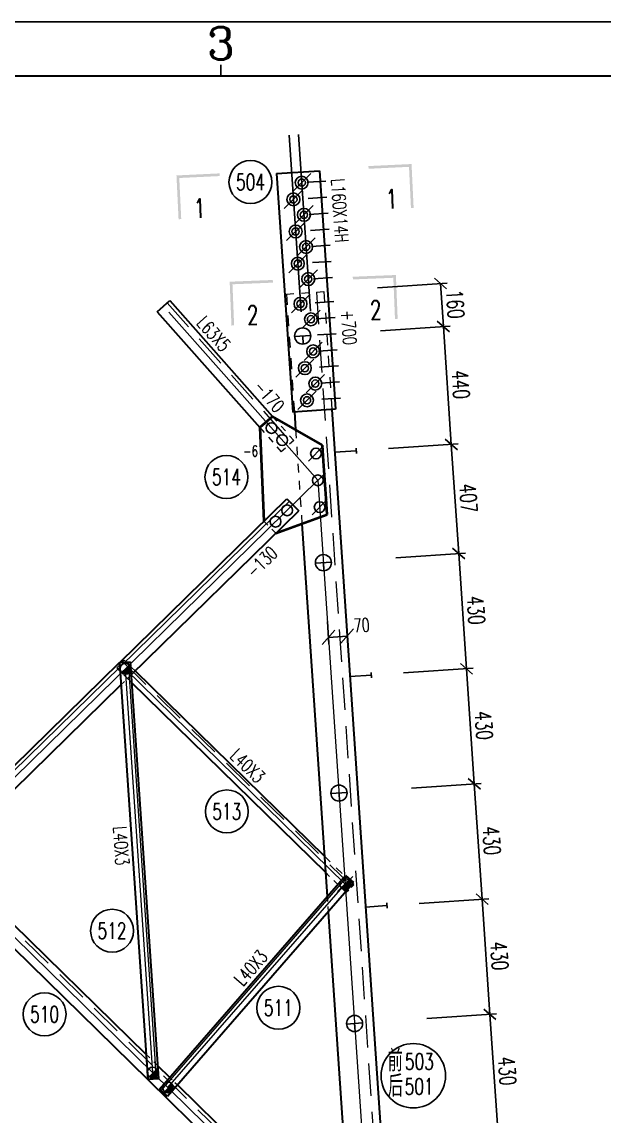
# Model space of a CAD drawing. Header units: millimetres. Extents: x 0 to 11880, y 0 to 8400.
# Drawn here: x 4939 to 7107, y 4325 to 8400 of the extents above; entities that cross this region are included whole.
import ezdxf
from ezdxf.enums import TextEntityAlignment as Align

# ---------------------------------------------------------------- set-up
doc = ezdxf.new("R2010")
doc.units = ezdxf.units.MM
doc.header["$LTSCALE"] = 240
doc.header["$PDMODE"] = 3
for name, pattern in [('ANGLCEN', [2, 1.25, -0.25, 0.25, -0.25]), ('AOUTLINE', [6, 1, 1, 1, 1, 1, 1]), ('BOUTLINE', [6, 1, 1, 1, 1, 1, 1]), ('END1A', [6, 1, 1, 1, 1, 1, 1]), ('END2A', [6, 1, 1, 1, 1, 1, 1]), ('HIDDEN', [0.375, 0.25, -0.125]), ('THICKA', [6, 1, 1, 1, 1, 1, 1]), ('THICKB', [0.75, 0.5, -0.25])]:
    doc.linetypes.add(name, pattern=pattern)
for name, color, linetype in [('AUXI', 7, 'Continuous'), ('BACK', 7, 'Continuous'), ('FOLD', 7, 'Continuous'), ('FRONT', 7, 'Continuous'), ('MAIN', 7, 'Continuous'), ('PLATE', 7, 'Continuous'), ('Rotated', 7, 'Continuous'), ('TOWERNUT', 7, 'Continuous')]:
    doc.layers.add(name, color=color, linetype=linetype)
doc.styles.add('COMPLEX', font='COMPLEX')
doc.styles.add('HZTXT', font='txt', dxfattribs={"width": 0.8, "bigfont": 'hztxt'})
doc.styles.add('SIMPLEX', font='simplex', dxfattribs={"width": 0.7, "bigfont": 'HZTXT'})
doc.dimstyles.new('ISO-25', dxfattribs={"dimtxt": 2.5, "dimasz": 2.5, "dimexe": 1.25, "dimexo": 0.625, "dimtad": 1, "dimtxsty": 'Standard', "dimcen": 2.5, "dimadec": 0, "dimazin": 0, "dimtfac": 1, "dimtmove": 0, "dimatfit": 3, "dimfxl": 0, "dimarcsym": 0})

# ---------------------------------------------------------------- blocks, each defined once
blk = doc.blocks.new('MAINANGLE')
at = {"layer": 'MAIN', "color": 2, "linetype": 'ANGLCEN', "lineweight": 0}
blk.add_line((-0.5, 0), (0.5, 0), dxfattribs=at)
at = {"layer": 'MAIN', "style": 'HZTXT', "width": 0.8, "flags": 1}
for tag, p in [('ATYPE', (-0.12897, 0.18894)), ('Q235345', (-0.12897, 0.13894)), ('ALENGTH', (-0.12897, 0.08894)), ('ABACK1', (-0.12897, 0.03894)), ('ABACK2', (-0.12897, -0.01106)), ('SCROWTYP', (-0.12897, -0.06106)), ('SCROWPS1', (-0.12897, -0.11106)), ('SCROWPS2', (-0.12897, -0.16106)), ('SCROWQT1', (-0.12897, -0.21106)), ('SCROWQT2', (-0.12897, -0.26106)), ('SQUIRE', (-0.12897, -0.31106)), ('MAINOR', (-0.12897, -0.36106)), ('TOWER3D', (-0.12897, -0.41106)), ('REMARK', (-0.12897, -0.46106))]:
    blk.add_attdef(tag, p, '', height=0.05, dxfattribs=at)
blk = doc.blocks.new('AUXIANGLE')
at = {"layer": 'AUXI', "color": 2, "linetype": 'ANGLCEN', "lineweight": 0}
blk.add_line((-0.5, 0), (0.5, 0), dxfattribs=at)
at = {"layer": 'AUXI', "style": 'HZTXT', "width": 0.8, "flags": 1}
for tag, p in [('ATYPE', (-0.129, 0.1889)), ('Q235345', (-0.129, 0.1389)), ('ALENGTH', (-0.129, 0.0889)), ('ABACK1', (-0.129, 0.0389)), ('ABACK2', (-0.129, -0.0111)), ('SCROWTYP', (-0.129, -0.0611)), ('SCROWPS1', (-0.129, -0.1111)), ('SCROWPS2', (-0.129, -0.1611)), ('SCROWQT1', (-0.129, -0.2111)), ('SCROWQT2', (-0.129, -0.2611)), ('SQUIRE', (-0.129, -0.3111)), ('MAINOR', (-0.129, -0.3611)), ('TOWER3D', (-0.129, -0.4111))]:
    blk.add_attdef(tag, p, '', height=0.05, dxfattribs=at)
at = {"layer": 'FRONT', "style": 'HZTXT', "width": 0.8, "flags": 1}
for tag, p in [('REMARK', (-0.1232, -0.4753)), ('REMARK1', (-0.1232, -0.5252)), ('REMARK2', (-0.1232, -0.5789)), ('REMARK3', (-0.1232, -0.6364)), ('REMARK4', (-0.1232, -0.6939)), ('REMARK5', (-0.1232, -0.751)), ('REMARK6', (-0.1232, -0.8155)), ('REMARK7', (-0.1232, -0.8775)), ('REMARK8', (-0.1232, -0.9445)), ('REMARK9', (-0.1232, -1.0089)), ('REMARK10', (-0.1232, -1.071))]:
    blk.add_attdef(tag, p, '', height=0.05, dxfattribs=at)
blk = doc.blocks.new('ANGLE_TYPE')
at = {"color": 3, "style": 'SIMPLEX', "width": 0.7}
blk.add_attdef('ANGLESIZE', text='', height=50, dxfattribs=at).set_placement((0, 0), align=Align.CENTER)
blk = doc.blocks.new('FRONTANGLE')
at = {"layer": 'FRONT', "color": 2, "linetype": 'ANGLCEN', "lineweight": 0}
blk.add_line((-0.5, 0), (0.5, 0), dxfattribs=at)
at = {"layer": 'FRONT', "style": 'HZTXT', "width": 0.8, "flags": 1}
for tag, p in [('ATYPE', (-0.12897, 0.18894)), ('Q235345', (-0.12897, 0.13894)), ('ALENGTH', (-0.12897, 0.08894)), ('ABACK1', (-0.12897, 0.03894)), ('ABACK2', (-0.12897, -0.01106)), ('SCROWTYP', (-0.12897, -0.06106)), ('SCROWPS1', (-0.12897, -0.11106)), ('SCROWPS2', (-0.12897, -0.16106)), ('SCROWQT1', (-0.12897, -0.21106)), ('SCROWQT2', (-0.12897, -0.26106)), ('SQUIRE', (-0.12897, -0.31106)), ('MAINOR', (-0.12897, -0.36106)), ('TOWER3D', (-0.12897, -0.41106)), ('REMARK', (-0.12897, -0.46106)), ('REMARK1', (-0.12897, -0.51093)), ('REMARK2', (-0.12897, -0.56463)), ('REMARK3', (-0.12897, -0.62216)), ('REMARK4', (-0.12897, -0.6797)), ('REMARK5', (-0.12897, -0.73674)), ('REMARK6', (-0.12897, -0.80123)), ('REMARK7', (-0.12897, -0.86324)), ('REMARK8', (-0.12897, -0.93021)), ('REMARK9', (-0.12897, -0.9947)), ('REMARK10', (-0.12897, -1.0567))]:
    blk.add_attdef(tag, p, '', height=0.05, dxfattribs=at)
blk = doc.blocks.new('BACKANGLE')
at = {"layer": 'BACK', "color": 2, "linetype": 'ANGLCEN', "lineweight": 0}
blk.add_line((-0.5, 0), (0.5, 0), dxfattribs=at)
at = {"layer": 'BACK', "style": 'HZTXT', "width": 0.8, "flags": 1}
for tag, p in [('ATYPE', (-0.12897, 0.18894)), ('Q235345', (-0.12897, 0.13894)), ('ALENGTH', (-0.12897, 0.08894)), ('ABACK1', (-0.12897, 0.03894)), ('ABACK2', (-0.12897, -0.01106)), ('SCROWTYP', (-0.12897, -0.06106)), ('SCROWPS1', (-0.12897, -0.11106)), ('SCROWPS2', (-0.12897, -0.16106)), ('SCROWQT1', (-0.12897, -0.21106)), ('SCROWQT2', (-0.12897, -0.26106)), ('SQUIRE', (-0.12897, -0.31106)), ('MAINOR', (-0.12897, -0.36106)), ('TOWER3D', (-0.12897, -0.41106))]:
    blk.add_attdef(tag, p, '', height=0.05, dxfattribs=at)
at = {"layer": 'FRONT', "style": 'HZTXT', "width": 0.8, "flags": 1}
for tag, p in [('REMARK', (-0.12367, -0.47698)), ('REMARK1', (-0.12367, -0.52685)), ('REMARK2', (-0.12367, -0.58055)), ('REMARK3', (-0.12367, -0.63808)), ('REMARK4', (-0.12367, -0.69562)), ('REMARK5', (-0.12367, -0.75267)), ('REMARK6', (-0.12367, -0.81715)), ('REMARK7', (-0.12367, -0.87916)), ('REMARK8', (-0.12367, -0.94613)), ('REMARK9', (-0.12367, -1.01062)), ('REMARK10', (-0.12367, -1.07263))]:
    blk.add_attdef(tag, p, '', height=0.05, dxfattribs=at)
blk = doc.blocks.new('Angle_BE')
at = {"color": 1, "style": 'SIMPLEX', "width": 0.7}
blk.add_attdef('BACK_ANGLE_END', text='', height=50, dxfattribs=at).set_placement((0, 0), align=Align.CENTER)
blk = doc.blocks.new('SM16X40')
at = {"color": 1}
blk.add_lwpolyline([(7.2, 7.2, 19.5, 19.5, -1.005029), (-7.3, -7.2, 9.76, 9.76, 1.005029)], format="xyseb", dxfattribs=at)
blk.add_circle((0, 0), 20, dxfattribs=at)
at = {"color": 5, "style": 'HZTXT', "width": 0.8}
for tag, p, flags in [('SCROWTYPE', (-15, 36.6), 3), ('REMARK1', (-15, 27.4), 1), ('REMARK2', (-15, 18.2), 1)]:
    blk.add_attdef(tag, p, '', height=8, dxfattribs=dict(at, flags=flags))
blk = doc.blocks.new('SM20X45')
at = {"color": 1}
blk.add_circle((0, 0), 20, dxfattribs=at)
at = {"color": 5, "style": 'HZTXT', "width": 0.8}
for tag, p, flags in [('SCROWTYPE', (-15, 36.6), 3), ('REMARK1', (-15, 27.4), 1), ('REMARK2', (-15, 18.2), 1)]:
    blk.add_attdef(tag, p, '', height=8, dxfattribs=dict(at, flags=flags))
blk = doc.blocks.new('SM20X55')
at = {"color": 1}
blk.add_line((-28.2, -28.4), (28.2, 28.4), dxfattribs=at)
blk.add_circle((0, 0), 20, dxfattribs=at)
at = {"color": 5, "style": 'HZTXT', "width": 0.8}
for tag, p, flags in [('SCROWTYPE', (-15, 36.6), 3), ('REMARK1', (-15, 27.4), 1), ('REMARK2', (-15, 18.2), 1)]:
    blk.add_attdef(tag, p, '', height=8, dxfattribs=dict(at, flags=flags))
blk = doc.blocks.new('SM24X65')
at = {"color": 1}
blk.add_line((-33.9, -34), (33.9, 34), dxfattribs=at)
for radius in [24, 13.5]:
    blk.add_circle((0, 0), radius, dxfattribs=at)
at = {"color": 5, "style": 'HZTXT', "width": 0.8}
for tag, p, flags in [('SCROWTYPE', (-15, 36.6), 3), ('REMARK1', (-15, 27.4), 1), ('REMARK2', (-15, 18.2), 1)]:
    blk.add_attdef(tag, p, '', height=8, dxfattribs=dict(at, flags=flags))
blk = doc.blocks.new('D16L180F')
at = {"layer": 'TOWERNUT', "color": 1}
for p, q in [((-30, 0), (30, 0)), ((0, -30), (0, 0))]:
    blk.add_line(p, q, dxfattribs=at)
blk.add_circle((0, 0), 30, dxfattribs=at)
at = {"layer": 'TOWERNUT', "style": 'HZTXT', "width": 0.8}
for tag, p, flags in [('NUTTYPE', (-41.5, 22.3), 3), ('NUTMARK1', (-41.4, 1.7), 1), ('NUTMARK3', (-42, -43.7), 1), ('NUTMARK2', (-41.4, -20), 1)]:
    blk.add_attdef(tag, p, '', height=20, dxfattribs=dict(at, flags=flags))
blk = doc.blocks.new('D16L180S')
at = {"layer": 'TOWERNUT', "color": 1}
for p, q in [((0, 0), (80, 0)), ((80, -10), (80, 10))]:
    blk.add_line(p, q, dxfattribs=at)
at = {"layer": 'TOWERNUT', "style": 'HZTXT', "width": 0.8}
for tag, p, flags in [('NUTTYPE', (58.5, 22.3), 3), ('NUTMARK1', (58.6, 1.7), 1), ('NUTMARK3', (58, -43.7), 1), ('NUTMARK2', (58.6, -20), 1)]:
    blk.add_attdef(tag, p, '', height=20, dxfattribs=dict(at, flags=flags))
blk = doc.blocks.new('D24L240F')
at = {"layer": 'TOWERNUT', "color": 1}
for p, q in [((-30, 0), (30, 0)), ((0, -30), (0, 0))]:
    blk.add_line(p, q, dxfattribs=at)
blk.add_circle((0, 0), 30, dxfattribs=at)
at = {"layer": 'TOWERNUT', "style": 'HZTXT', "width": 0.8}
for tag, p, flags in [('NUTTYPE', (-41.5, 22.3), 3), ('NUTMARK1', (-41.4, 1.7), 1), ('NUTMARK3', (-42, -43.7), 1), ('NUTMARK2', (-41.4, -20), 1)]:
    blk.add_attdef(tag, p, '', height=20, dxfattribs=dict(at, flags=flags))
blk = doc.blocks.new('D20L200S')
at = {"layer": 'TOWERNUT', "color": 1}
for p, q in [((0, 0), (80, 0)), ((80, -10), (80, 10))]:
    blk.add_line(p, q, dxfattribs=at)
at = {"layer": 'TOWERNUT', "style": 'HZTXT', "width": 0.8}
for tag, p, flags in [('NUTTYPE', (58.5, 22.3), 3), ('NUTMARK1', (58.6, 1.7), 1), ('NUTMARK3', (58, -43.7), 1), ('NUTMARK2', (58.6, -20), 1)]:
    blk.add_attdef(tag, p, '', height=20, dxfattribs=dict(at, flags=flags))
blk = doc.blocks.new('_Oblique')
at = {"color": 0, "linetype": 'ByBlock', "lineweight": -2}
blk.add_line((-0.5, -0.5), (0.5, 0.5), dxfattribs=at)
blk = doc.blocks.new('*D51')
at = {"layer": 'Defpoints', "color": 0}
for p in [(6682.2, 4704.1), (6248.1, 4674.7), (6277.2, 4245.7)]:
    blk.add_point(p, dxfattribs=at)
at = {"layer": 'Rotated', "color": 0, "lineweight": -2}
for p, q in [((6447.7, 4688.3), (6707.1, 4705.8)), ((6711.2, 4275.1), (6682.2, 4704.1)), ((6476.7, 4259.2), (6736.1, 4276.8))]:
    blk.add_line(p, q, dxfattribs=at)
at = {"layer": 'Rotated', "color": 0, "lineweight": -2, "xscale": 42.4264, "yscale": 42.4264, "zscale": 42.4264}
for p, rotation in [((6682.2, 4704.1), 93.87178916347217), ((6711.2, 4275.1), 273.8717891634722)]:
    blk.add_blockref('_Oblique', p, dxfattribs=dict(at, rotation=rotation))
at = {"layer": 'Rotated', "color": 0, "insert": (6746.6, 4493), "char_height": 60, "attachment_point": 5, "rotation": 273.8718, "style": 'SIMPLEX'}
blk.add_mtext('430', dxfattribs=at)
blk = doc.blocks.new('*D52')
at = {"layer": 'Defpoints', "color": 0}
for p in [(6219.1, 5103.8), (6653.1, 5133.1), (6248.1, 4674.7)]:
    blk.add_point(p, dxfattribs=at)
at = {"layer": 'Rotated', "color": 0, "lineweight": -2}
for p, q in [((6418.7, 5117.3), (6678.1, 5134.8)), ((6682.2, 4704.1), (6653.1, 5133.1)), ((6447.7, 4688.3), (6707.1, 4705.8))]:
    blk.add_line(p, q, dxfattribs=at)
at = {"layer": 'Rotated', "color": 0, "lineweight": -2, "xscale": 42.4264, "yscale": 42.4264, "zscale": 42.4264}
for p, rotation in [((6653.1, 5133.1), 93.87178916347217), ((6682.2, 4704.1), 273.8717891634722)]:
    blk.add_blockref('_Oblique', p, dxfattribs=dict(at, rotation=rotation))
at = {"layer": 'Rotated', "color": 0, "insert": (6717.5, 4922), "char_height": 60, "attachment_point": 5, "rotation": 273.8718, "style": 'SIMPLEX'}
blk.add_mtext('430', dxfattribs=at)
blk = doc.blocks.new('*D53')
at = {"layer": 'Defpoints', "color": 0}
for p in [(6624.1, 5562.2), (6190.1, 5532.8), (6219.1, 5103.8)]:
    blk.add_point(p, dxfattribs=at)
at = {"layer": 'Rotated', "color": 0, "lineweight": -2}
for p, q in [((6389.6, 5546.3), (6649, 5563.8)), ((6653.1, 5133.1), (6624.1, 5562.2)), ((6418.7, 5117.3), (6678.1, 5134.8))]:
    blk.add_line(p, q, dxfattribs=at)
at = {"layer": 'Rotated', "color": 0, "lineweight": -2, "xscale": 42.4264, "yscale": 42.4264, "zscale": 42.4264}
for p, rotation in [((6624.1, 5562.2), 93.87178916347217), ((6653.1, 5133.1), 273.8717891634722)]:
    blk.add_blockref('_Oblique', p, dxfattribs=dict(at, rotation=rotation))
at = {"layer": 'Rotated', "color": 0, "insert": (6688.5, 5351), "char_height": 60, "attachment_point": 5, "rotation": 273.8718, "style": 'SIMPLEX'}
blk.add_mtext('430', dxfattribs=at)
blk = doc.blocks.new('*D54')
at = {"layer": 'Defpoints', "color": 0}
for p in [(6595, 5991.2), (6161, 5961.8), (6190.1, 5532.8)]:
    blk.add_point(p, dxfattribs=at)
at = {"layer": 'Rotated', "color": 0, "lineweight": -2}
for p, q in [((6360.6, 5975.3), (6620, 5992.9)), ((6624.1, 5562.2), (6595, 5991.2)), ((6389.6, 5546.3), (6649, 5563.8))]:
    blk.add_line(p, q, dxfattribs=at)
at = {"layer": 'Rotated', "color": 0, "lineweight": -2, "xscale": 42.4264, "yscale": 42.4264, "zscale": 42.4264}
for p, rotation in [((6595, 5991.2), 93.87178916347217), ((6624.1, 5562.2), 273.8717891634722)]:
    blk.add_blockref('_Oblique', p, dxfattribs=dict(at, rotation=rotation))
at = {"layer": 'Rotated', "color": 0, "insert": (6659.5, 5780), "char_height": 60, "attachment_point": 5, "rotation": 273.8718, "style": 'SIMPLEX'}
blk.add_mtext('430', dxfattribs=at)
blk = doc.blocks.new('*D55')
at = {"layer": 'Defpoints', "color": 0}
for p in [(6566, 6420.2), (6132, 6390.8), (6161, 5961.8)]:
    blk.add_point(p, dxfattribs=at)
at = {"layer": 'Rotated', "color": 0, "lineweight": -2}
for p, q in [((6331.5, 6404.3), (6591, 6421.9)), ((6595, 5991.2), (6566, 6420.2)), ((6360.6, 5975.3), (6620, 5992.9))]:
    blk.add_line(p, q, dxfattribs=at)
at = {"layer": 'Rotated', "color": 0, "lineweight": -2, "xscale": 42.4264, "yscale": 42.4264, "zscale": 42.4264}
for p, rotation in [((6566, 6420.2), 93.87178916347217), ((6595, 5991.2), 273.8717891634722)]:
    blk.add_blockref('_Oblique', p, dxfattribs=dict(at, rotation=rotation))
at = {"layer": 'Rotated', "color": 0, "insert": (6630.4, 6209.1), "char_height": 60, "attachment_point": 5, "rotation": 273.8718, "style": 'SIMPLEX'}
blk.add_mtext('430', dxfattribs=at)
blk = doc.blocks.new('*D56')
at = {"layer": 'Defpoints', "color": 0}
for p in [(6538.5, 6826.7), (6104.5, 6797.4), (6132, 6390.8)]:
    blk.add_point(p, dxfattribs=at)
at = {"layer": 'Rotated', "color": 0, "lineweight": -2}
for p, q in [((6304, 6810.9), (6563.4, 6828.4)), ((6566, 6420.2), (6538.5, 6826.7)), ((6331.5, 6404.3), (6591, 6421.9))]:
    blk.add_line(p, q, dxfattribs=at)
at = {"layer": 'Rotated', "color": 0, "lineweight": -2, "xscale": 42.4264, "yscale": 42.4264, "zscale": 42.4264}
for p, rotation in [((6538.5, 6826.7), 93.87178916347217), ((6566, 6420.2), 273.8717891634722)]:
    blk.add_blockref('_Oblique', p, dxfattribs=dict(at, rotation=rotation))
at = {"layer": 'Rotated', "color": 0, "insert": (6602.1, 6626.8), "char_height": 60, "attachment_point": 5, "rotation": 273.8718, "style": 'SIMPLEX'}
blk.add_mtext('407', dxfattribs=at)
blk = doc.blocks.new('*D57')
at = {"layer": 'Defpoints', "color": 0}
for p in [(6508.8, 7265.7), (6074.8, 7236.4), (6104.5, 6797.4)]:
    blk.add_point(p, dxfattribs=at)
at = {"layer": 'Rotated', "color": 0, "lineweight": -2}
for p, q in [((6274.3, 7249.9), (6533.7, 7267.4)), ((6538.5, 6826.7), (6508.8, 7265.7)), ((6304, 6810.9), (6563.4, 6828.4))]:
    blk.add_line(p, q, dxfattribs=at)
at = {"layer": 'Rotated', "color": 0, "lineweight": -2, "xscale": 42.4264, "yscale": 42.4264, "zscale": 42.4264}
for p, rotation in [((6508.8, 7265.7), 93.87178916347217), ((6538.5, 6826.7), 273.8717891634722)]:
    blk.add_blockref('_Oblique', p, dxfattribs=dict(at, rotation=rotation))
at = {"layer": 'Rotated', "color": 0, "insert": (6573.5, 7049.6), "char_height": 60, "attachment_point": 5, "rotation": 273.8718, "style": 'SIMPLEX'}
blk.add_mtext('440', dxfattribs=at)
blk = doc.blocks.new('*D58')
at = {"layer": 'Defpoints', "color": 0}
for p in [(6498, 7425.4), (6064, 7396), (6074.8, 7236.4)]:
    blk.add_point(p, dxfattribs=at)
at = {"layer": 'Rotated', "color": 0, "lineweight": -2}
for p, q in [((6263.5, 7409.5), (6522.9, 7427.1)), ((6508.8, 7265.7), (6498, 7425.4)), ((6274.3, 7249.9), (6533.7, 7267.4))]:
    blk.add_line(p, q, dxfattribs=at)
at = {"layer": 'Rotated', "color": 0, "lineweight": -2, "xscale": 42.4264, "yscale": 42.4264, "zscale": 42.4264}
for p, rotation in [((6498, 7425.4), 93.87178916347217), ((6508.8, 7265.7), 273.8717891634722)]:
    blk.add_blockref('_Oblique', p, dxfattribs=dict(at, rotation=rotation))
at = {"layer": 'Rotated', "color": 0, "insert": (6553.3, 7348.9), "char_height": 60, "attachment_point": 5, "rotation": 273.8718, "style": 'SIMPLEX'}
blk.add_mtext('160', dxfattribs=at)
blk = doc.blocks.new('SM16X50')
at = {"color": 1}
blk.add_line((-28.2, -28.3), (28.2, 28.4), dxfattribs=at)
blk.add_lwpolyline([(7.2, 7.3, 19.5, 19.5, -1.005029), (-7.3, -7.2, 9.76, 9.76, 1.005029)], format="xyseb", dxfattribs=at)
blk.add_circle((0, 0), 20, dxfattribs=at)
at = {"color": 5, "style": 'HZTXT', "width": 0.8}
for tag, p, flags in [('SCROWTYPE', (-15.1, 36.6), 3), ('REMARK1', (-15.1, 27.5), 1), ('REMARK2', (-15.1, 18.3), 1)]:
    blk.add_attdef(tag, p, '', height=8, dxfattribs=dict(at, flags=flags))
blk = doc.blocks.new('BomFrontRear12')
at = {"color": 7, "linetype": 'Continuous', "lineweight": -3}
blk.add_circle((0, 0), 120, dxfattribs=at)
at = {"color": 1, "style": 'HZTXT', "width": 0.7}
for s, p in [('前', (-95.2, 16)), ('后', (-94.2, -77.9))]:
    blk.add_text(s, height=80, dxfattribs=at).set_placement(p)
at = {"color": 1, "style": 'SIMPLEX', "width": 0.7}
for tag, p in [('ITEMNUMBER1', (22.7, 22.7)), ('ITEMNUMBER2', (21.8, -69.9))]:
    blk.add_attdef(tag, text='', height=60, dxfattribs=at).set_placement(p, align=Align.CENTER)
at = {"color": 1, "style": 'HZTXT', "width": 0.8, "flags": 1}
for tag, p in [('ITEMTYPE', (2.7, -49.5)), ('ITEMLENGTH', (4.9, -88.4)), ('ITEMQTY', (4.9, -127.2)), ('ITEMWEIGHT', (7, -168.2)), ('ITEMREMARK', (4.9, -209.2)), ('ITEMREM1', (7, -252.4)), ('ITEMREM2', (11.4, -299.8))]:
    blk.add_attdef(tag, text='', height=30, dxfattribs=at).set_placement(p, align=Align.CENTER)
blk = doc.blocks.new('BomShow8')
at = {"color": 4, "linetype": 'Continuous', "lineweight": -3}
blk.add_circle((0, 0), 80, dxfattribs=at)
at = {"color": 6, "style": 'SIMPLEX', "width": 0.7}
blk.add_attdef('ITEMNUMBER0', text='', height=60, dxfattribs=at).set_placement((0, 0), align=Align.MIDDLE)
at = {"color": 1, "style": 'HZTXT', "width": 0.8, "flags": 1}
for tag, p in [('ITEMREMARK', (7, -66.8)), ('ITEMREM1', (9.2, -110)), ('ITEMREM2', (13.5, -157.4))]:
    blk.add_attdef(tag, text='', height=30, dxfattribs=at).set_placement(p, align=Align.CENTER)
blk = doc.blocks.new('BomShow8_')
at = {"color": 4, "linetype": 'Continuous', "lineweight": -3}
blk.add_circle((0, 0), 80, dxfattribs=at)
at = {"color": 1, "style": 'SIMPLEX', "width": 0.7}
blk.add_attdef('ITEMLENGTH', (62.3, 76.4), '', height=40, dxfattribs=at)
at = {"color": 6, "style": 'SIMPLEX', "width": 0.7}
blk.add_attdef('ITEMNUMBER0', text='', height=60, dxfattribs=at).set_placement((0, 0), align=Align.MIDDLE)
at = {"color": 1, "style": 'HZTXT', "width": 0.8, "flags": 1}
for tag, p in [('ITEMREMARK', (7, -66.8)), ('ITEMREM1', (9.2, -110)), ('ITEMREM2', (13.5, -157.4))]:
    blk.add_attdef(tag, text='', height=30, dxfattribs=at).set_placement(p, align=Align.CENTER)
blk = doc.blocks.new('Sect02')
for points in [[(10, -10), (0, 0), (10, -163.3), (0, -163.3)], [(160.7, -10), (160.7, 0), (10, -10), (0, 0)]]:
    blk.add_trace(points)
at = {"style": 'SIMPLEX', "width": 0.7}
blk.add_attdef('VALUE', text='', height=70, dxfattribs=at).set_placement((80.4, -126.7), align=Align.MIDDLE)
blk = doc.blocks.new('Sect01')
for points in [[(-160.7, -10), (-160.7, 0), (-10, -10), (0, 0)], [(-10, -10), (0, 0), (-10, -163.3), (0, -163.3)]]:
    blk.add_trace(points)
at = {"style": 'SIMPLEX', "width": 0.7}
blk.add_attdef('VALUE', text='', height=70, dxfattribs=at).set_placement((-80.4, -126.7), align=Align.MIDDLE)
blk = doc.blocks.new('*D98')
at = {"color": 0, "lineweight": -2}
for p, q in [((6077, 6167.4), (6082.7, 6083)), ((6146.8, 6172.2), (6152.5, 6087.7)), ((6081, 6107.9), (6150.8, 6112.7))]:
    blk.add_line(p, q, dxfattribs=at)
at = {"layer": 'Defpoints', "color": 0}
for p in [(6076.1, 6179.9), (6146, 6184.6), (6150.8, 6112.7)]:
    blk.add_point(p, dxfattribs=at)
at = {"color": 0, "lineweight": -2, "xscale": 50, "yscale": 50, "zscale": 50}
for p, rotation in [((6081, 6107.9), 183.8717891634726), ((6150.8, 6112.7), 3.871789163472561)]:
    blk.add_blockref('_Oblique', p, dxfattribs=dict(at, rotation=rotation))
at = {"color": 0, "insert": (6204.5, 6153.5), "char_height": 50, "attachment_point": 5, "rotation": 3.8718, "style": 'SIMPLEX'}
blk.add_mtext('70', dxfattribs=at)

msp = doc.modelspace()

# ---------------------------------------------------------------- linework, layer by layer
at = {"color": 7}
for p, q in [((11880, 8400), (0, 8400)), ((5680, 8200), (5680, 8240)), ((5978.91, 7320.09), (5934.34, 7978.58)), ((6013.83, 7322.45), (5969.26, 7980.94)), ((6001.37, 7802.71), (6071.21, 7807.43)), ((6005.42, 7742.84), (6075.26, 7747.57)), ((6009.47, 7682.98), (6079.31, 7687.71)), ((6013.53, 7623.12), (6083.37, 7627.84)), ((6017.58, 7563.25), (6087.42, 7567.98)), ((6021.63, 7503.39), (6091.47, 7508.12)), ((6025.68, 7443.53), (6095.52, 7448.25)), ((6031.76, 7353.73), (6101.6, 7358.46)), ((6035.81, 7293.87), (6105.65, 7298.6)), ((6039.86, 7234.01), (6109.7, 7238.73)), ((6043.91, 7174.14), (6113.75, 7178.87)), ((6047.96, 7114.28), (6117.8, 7119.01)), ((6052.01, 7054.42), (6121.85, 7059.14)), ((6056.07, 6994.55), (6125.91, 6999.28))]:
    msp.add_line(p, q, dxfattribs=at)
at = {"color": 7, "linetype": 'Continuous', "const_width": 7.2}
msp.add_lwpolyline([(11675.68, 8198.31), (502.08, 8198.31)], dxfattribs=at)
at = {"layer": 'BACK', "color": 7, "linetype": 'END1A', "lineweight": 30}
msp.add_line((5442.95, 7320.73), (5490.1, 7362.51), dxfattribs=at)
at = {"layer": 'BACK', "color": 7, "linetype": 'THICKB', "lineweight": 0}
for p, q in [((5480.67, 7354.15), (5942.8, 6832.64)), ((3279.57, 6615.4), (6147.41, 3807.9)), ((5314.94, 6017.02), (6169.42, 5180.52))]:
    msp.add_line(p, q, dxfattribs=at)
at = {"layer": 'BACK', "color": 7, "linetype": 'AOUTLINE', "lineweight": 30}
for p, q in [((5490.1, 7362.51), (5872.65, 6930.81)), ((5361.21, 5982.92), (6065.99, 5292.98)), ((4652.43, 5289.05), (5401.49, 4555.76)), ((5444.43, 4513.73), (5489.78, 4469.32)), ((5518.42, 4441.29), (6070.47, 3900.85))]:
    msp.add_line(p, q, dxfattribs=at)
at = {"layer": 'BACK', "color": 7, "linetype": 'BOUTLINE', "lineweight": 30}
for p, q in [((5442.95, 7320.73), (5825.49, 6889.03)), ((5347.9, 5939.97), (6070.04, 5233.03)), ((4607.4, 5244.97), (5407.88, 4461.34)), ((5407.98, 4461.25), (6026.4, 3855.83))]:
    msp.add_line(p, q, dxfattribs=at)
at = {"layer": 'BACK', "color": 7, "linetype": 'HIDDEN', "lineweight": 5}
for p, q in [((5872.65, 6930.81), (5888.56, 6912.85)), ((5825.49, 6889.03), (5841.41, 6871.07)), ((5904.48, 6894.89), (5920.4, 6876.92)), ((5857.33, 6853.1), (5873.25, 6835.14)), ((5936.31, 6858.96), (5952.23, 6841)), ((5889.16, 6817.18), (5905.08, 6799.22)), ((5920.8, 6813.14), (5905.08, 6799.22)), ((5952.23, 6841), (5936.51, 6827.07)), ((5292.56, 5994.15), (5301.89, 6003.68)), ((5292.56, 5994.15), (5305.91, 5981.08)), ((5311.21, 6013.2), (5320.54, 6022.73)), ((5320.54, 6022.73), (5334.1, 6009.46)), ((5347.65, 5996.19), (5361.21, 5982.92)), ((5319.27, 5968), (5332.62, 5954.93)), ((5332.62, 5954.93), (5337.71, 5949.94)), ((5342.81, 5944.96), (5347.9, 5939.97)), ((6065.99, 5292.98), (6087.79, 5271.63)), ((6070.04, 5233.03), (6085.44, 5217.95)), ((6109.6, 5250.28), (6131.41, 5228.93)), ((6100.84, 5202.88), (6116.24, 5187.8)), ((6153.21, 5207.58), (6175.02, 5186.23)), ((6175.02, 5186.23), (6165.69, 5176.71)), ((6131.64, 5172.73), (6147.04, 5157.65)), ((6156.37, 5167.18), (6147.04, 5157.65)), ((5401.49, 4555.76), (5415.8, 4541.75)), ((5430.11, 4527.74), (5444.43, 4513.73)), ((5489.78, 4469.32), (5499.33, 4459.98)), ((5508.87, 4450.63), (5518.42, 4441.29))]:
    msp.add_line(p, q, dxfattribs=at)
at = {"layer": 'FOLD', "color": 7, "linetype": 'END1A', "lineweight": 30}
msp.add_line((5887.92, 7835.12), (6047.56, 7845.92), dxfattribs=at)
at = {"layer": 'FOLD', "color": 7, "linetype": 'BOUTLINE', "lineweight": 30}
msp.add_line((5887.92, 7835.12), (5948.02, 6947.15), dxfattribs=at)
at = {"layer": 'FOLD', "color": 7, "linetype": 'AOUTLINE', "lineweight": 30}
msp.add_line((6047.56, 7845.92), (6107.65, 6957.95), dxfattribs=at)
at = {"layer": 'FOLD', "color": 7, "linetype": 'END2A', "lineweight": 30}
msp.add_line((6107.65, 6957.95), (5948.02, 6947.15), dxfattribs=at)
at = {"layer": 'FRONT', "color": 7, "linetype": 'THICKA', "lineweight": 0}
for p, q in [((3067.44, 3807.95), (5935.28, 6615.44)), ((5334.69, 6016.72), (5439.81, 4463.4)), ((5457.92, 4420.53), (6150.52, 5216.18))]:
    msp.add_line(p, q, dxfattribs=at)
at = {"layer": 'FRONT', "color": 7, "linetype": 'AOUTLINE', "lineweight": 30}
for p, q in [((5303.53, 6014.61), (5926.47, 6624.44)), ((3058.63, 3816.95), (5302.8, 6013.9)), ((5342.67, 6017.26), (5447.79, 4463.94)), ((5451.88, 4425.78), (6144.48, 5221.43))]:
    msp.add_line(p, q, dxfattribs=at)
at = {"layer": 'FRONT', "color": 7, "linetype": 'END2A', "lineweight": 30}
for p, q in [((5926.47, 6624.44), (5970.54, 6579.42)), ((6144.48, 5221.43), (6174.65, 5195.17)), ((5447.79, 4463.94), (5407.89, 4461.24))]:
    msp.add_line(p, q, dxfattribs=at)
at = {"layer": 'FRONT', "color": 7, "linetype": 'BOUTLINE', "lineweight": 30}
for p, q in [((5346, 5968.03), (5970.54, 6579.42)), ((5302.76, 6014.56), (5407.89, 4461.24)), ((3102.7, 3771.93), (5308.4, 5931.22)), ((5482.05, 4399.52), (6174.65, 5195.17))]:
    msp.add_line(p, q, dxfattribs=at)
at = {"layer": 'FRONT', "color": 7, "linetype": 'END1A', "lineweight": 30}
for p, q in [((5302.76, 6014.56), (5342.67, 6017.26)), ((5482.05, 4399.52), (5451.88, 4425.78))]:
    msp.add_line(p, q, dxfattribs=at)
at = {"layer": 'FRONT', "color": 7, "linetype": 'HIDDEN', "lineweight": 5}
for p, q in [((5302.8, 6013.9), (5303.04, 6014.14)), ((5303.29, 6014.37), (5303.53, 6014.61)), ((5333.47, 5955.76), (5346, 5968.03)), ((5308.4, 5931.22), (5320.93, 5943.49))]:
    msp.add_line(p, q, dxfattribs=at)
at = {"layer": 'MAIN', "color": 7, "linetype": 'HIDDEN', "lineweight": 5}
for p, q in [((5924.3, 7386.55), (5952.23, 7388.44)), ((5924.3, 7386.55), (5927, 7346.64)), ((5980.17, 7390.33), (6008.1, 7392.22)), ((6036.04, 7394.11), (6063.98, 7396)), ((6063.98, 7396), (6066.68, 7356.1)), ((5929.7, 7306.73), (5932.4, 7266.82)), ((6069.38, 7316.19), (6072.08, 7276.28)), ((5935.1, 7226.92), (5937.8, 7187.01)), ((6074.78, 7236.37), (6077.48, 7196.46)), ((5940.5, 7147.1), (5943.2, 7107.19)), ((6080.18, 7156.55), (6082.88, 7116.64)), ((5945.9, 7067.28), (5948.6, 7027.37)), ((6085.58, 7076.73), (6088.28, 7036.83)), ((5951.3, 6987.46), (5954.01, 6947.56)), ((6090.99, 6996.92), (6093.69, 6957.01)), ((5958.46, 6881.72), (5960.62, 6849.82)), ((5962.78, 6817.92), (5964.94, 6786.01)), ((5967.1, 6754.11), (5969.26, 6722.21)), ((5971.42, 6690.31), (5973.58, 6658.4)), ((5975.73, 6626.5), (5977.89, 6594.6)), ((5980.05, 6562.7), (5982.21, 6530.79)), ((6076.14, 5142.92), (6077.42, 5124.08)), ((6078.69, 5105.24), (6079.97, 5086.4))]:
    msp.add_line(p, q, dxfattribs=at)
at = {"layer": 'MAIN', "color": 7, "linetype": 'THICKB', "lineweight": 0}
msp.add_line((6036.04, 7394.11), (6442.36, 1390.37), dxfattribs=at)
at = {"layer": 'MAIN', "color": 7, "linetype": 'BOUTLINE', "lineweight": 30}
for p, q in [((5954.01, 6947.56), (5958.46, 6881.72)), ((5982.21, 6530.79), (6076.14, 5142.92)), ((6079.97, 5086.4), (6162.92, 3860.67))]:
    msp.add_line(p, q, dxfattribs=at)
at = {"layer": 'MAIN', "color": 7, "linetype": 'AOUTLINE', "lineweight": 30}
msp.add_line((6093.69, 6957.01), (6470.3, 1392.26), dxfattribs=at)
at = {"layer": 'PLATE', "color": 7, "lineweight": 40}
for p, q in [((5872.72, 6930.88), (5825.42, 6888.96)), ((6058.56, 6824.33), (5872.72, 6930.88)), ((5825.42, 6888.96), (5840.65, 6540.57)), ((6062.62, 6764.47), (6058.56, 6824.33)), ((6072.07, 6624.79), (6062.62, 6764.47)), ((6076.12, 6564.93), (6072.07, 6624.79)), ((5884.86, 6495.41), (6076.12, 6564.93)), ((5840.65, 6540.57), (5840.72, 6540.5)), ((5884.79, 6495.48), (5884.86, 6495.41))]:
    msp.add_line(p, q, dxfattribs=at)
at = {"layer": 'PLATE', "color": 7, "linetype": 'HIDDEN', "lineweight": 5}
for p, q in [((5840.72, 6540.5), (5855.41, 6525.49)), ((5870.1, 6510.48), (5884.79, 6495.48))]:
    msp.add_line(p, q, dxfattribs=at)

# ---------------------------------------------------------------- block references
at = {"color": 7}
for name, p, values in [('BomShow8', (5790.59, 7803.61), {'ITEMNUMBER0': '504'}), ('BomShow8_', (5701.18, 6705.18), {'ITEMLENGTH': '-6', 'ITEMNUMBER0': '514'}), ('BomShow8', (5702.57, 5459.82), {'ITEMNUMBER0': '513'}), ('BomShow8', (5275.16, 5015.47), {'ITEMNUMBER0': '512'}), ('BomShow8', (5894.36, 4728.49), {'ITEMNUMBER0': '511'}), ('BomShow8', (5023.86, 4704.33), {'ITEMNUMBER0': '510'}), ('BomFrontRear12', (6396.94, 4475.51), {'ITEMNUMBER1': '503', 'ITEMNUMBER2': '501'})]:
    msp.add_blockref(name, p, dxfattribs=at).add_auto_attribs(values)
for name, p, rotation, values in [('Sect01', (6390.37, 7870.65), 2.725928276592211, {'VALUE': '1'}), ('Sect02', (5515.01, 7828.18), 2.725928276593837, {'VALUE': '1'}), ('ANGLE_TYPE', (6098.4, 7695.67), 273.8717891634647, {'ANGLESIZE': 'L160X14H'}), ('Sect01', (6332.09, 7457.39), 2.309526755900599, {'VALUE': '2'}), ('Sect02', (5713.16, 7432.43), 2.309526755900599, {'VALUE': '2'}), ('ANGLE_TYPE', (5634.97, 7221.65), 311.5454236684337, {'ANGLESIZE': 'L63X5'}), ('Angle_BE', (6131.87, 7259.9), 273.8717891634651, {'BACK_ANGLE_END': '+700'}), ('Angle_BE', (5841.15, 6988.97), 311.5454236684336, {'BACK_ANGLE_END': '-170'}), ('Angle_BE', (5850.12, 6370.58), 44.39073857890567, {'BACK_ANGLE_END': '-130'}), ('ANGLE_TYPE', (5762.28, 5611.28), 315.609261421076, {'ANGLESIZE': 'L40X3'}), ('ANGLE_TYPE', (5283.95, 5329.87), 273.8717891634712, {'ANGLESIZE': 'L40X3'}), ('ANGLE_TYPE', (5810.7, 4860.83), 48.96109383635151, {'ANGLESIZE': 'L40X3'})]:
    msp.add_blockref(name, p, dxfattribs=dict(at, rotation=rotation)).add_auto_attribs(values)
for name, p in [('SM24X65', (5981.42, 7801.35)), ('SM24X65', (5950.55, 7739.13)), ('SM24X65', (5989.52, 7681.63)), ('SM24X65', (5958.65, 7619.4)), ('SM24X65', (5997.62, 7561.9)), ('SM24X65', (5966.75, 7499.68)), ('SM24X65', (6005.73, 7442.18)), ('SM24X65', (5976.88, 7350.02)), ('SM24X65', (6015.85, 7292.52)), ('SM24X65', (6023.96, 7172.79)), ('SM24X65', (5993.09, 7110.57)), ('SM24X65', (6032.06, 7053.07)), ('SM24X65', (6001.19, 6990.84)), ('SM20X45', (5868.97, 6887.47)), ('SM20X45', (5908.76, 6842.56)), ('SM20X55', (6034.65, 6792.65)), ('SM20X55', (6041.4, 6692.88)), ('SM20X55', (6048.15, 6593.1)), ('SM20X45', (5927.07, 6580.95)), ('SM20X45', (5884.19, 6538.97)), ('SM16X40', (5324.41, 5990.95)), ('SM16X50', (6143.16, 5189.43)), ('SM16X40', (5426.15, 4487.53)), ('SM16X40', (5483.38, 4431.51))]:
    msp.add_blockref(name, p, dxfattribs=at)
at = {"color": 7, "rotation": 3.871789163472904}
for name, p in [('D24L240F', (5984.98, 7230.29)), ('D20L200S', (6104.49, 6797.37)), ('D16L180F', (6062.16, 6386.09)), ('D16L180S', (6161.04, 5961.8)), ('D16L180F', (6120.24, 5528.06)), ('D16L180S', (6219.11, 5103.77)), ('D16L180F', (6178.31, 4670.02))]:
    msp.add_blockref(name, p, dxfattribs=at)
at = {"layer": 'BACK', "color": 7}
for name, p, xscale, yscale, rotation in [('AUXIANGLE', (5763.91, 7006.02), 836.8038430358773, 62.99999999999999, 311.5454236684391), ('BACKANGLE', (4709.2, 5189.4), 4298.294408258826, 63.00000000000005, 315.6092614210704), ('BACKANGLE', (5733.79, 5590.19), 1145.7686950226, 39.99999999999973, 315.6092614210706)]:
    msp.add_blockref(name, p, dxfattribs=dict(at, xscale=xscale, yscale=yscale, rotation=rotation))
at = {"layer": 'FRONT', "color": 7}
for p, xscale, yscale, rotation in [((4505.65, 5189.44), 4298.294408258846, 63.00000000000005, 44.39073857892956), ((5375.28, 5239.25), 1506.870500413788, 39.99999999999991, 273.8717891634722), ((5813.27, 4810.47), 1004.870604922356, 40.00000000000004, 48.96109383636249)]:
    msp.add_blockref('FRONTANGLE', p, dxfattribs=dict(at, xscale=xscale, yscale=yscale, rotation=rotation))
at = {"layer": 'MAIN', "color": 7, "xscale": 6027.482001655148, "yscale": 140.0000000000001, "rotation": 273.8717891634722}
msp.add_blockref('MAINANGLE', (6244.9, 3686.01), dxfattribs=at)

# ---------------------------------------------------------------- texts
at = {"color": 7, "style": 'COMPLEX'}
msp.add_text('3', height=120, dxfattribs=at).set_placement((5680, 8260), align=Align.CENTER)

# ---------------------------------------------------------------- dimensions: what is measured, and where the dimension line sits
at = {"color": 7}
dim = msp.add_linear_dim(base=(6150.83, 6112.66), p1=(6076.12, 6179.92), p2=(6145.96, 6184.64), angle=3.87179, dimstyle='ISO-25', override={"dimscale": 20, "dimdec": 1, "dimrnd": 1, "dimtxsty": 'SIMPLEX', "dimblk": 'Oblique', "dimtdec": 1, "dimtix": 1, "dimtmove": 2}, dxfattribs=at)
dim.commit()
dim.dimension.update_dxf_attribs({"geometry": '*D98', "text_midpoint": (6204.48, 6153.5), "dimtype": 161})
at = {"layer": 'Rotated', "color": 7}
for base, p1, p2, text, picture, middle in [((6497.98, 7425.38), (6074.78, 7236.37), (6063.98, 7396), '160', '*D58', (6553.27, 7348.94)), ((6508.79, 7265.74), (6104.49, 6797.37), (6074.78, 7236.37), '440', '*D57', (6573.53, 7049.62)), ((6538.5, 6826.75), (6132, 6390.82), (6104.49, 6797.37), '407', '*D56', (6602.14, 6626.85)), ((6566.01, 6420.19), (6161.04, 5961.8), (6132, 6390.82), '430', '*D55', (6630.42, 6209.06)), ((6595.05, 5991.18), (6190.08, 5532.78), (6161.04, 5961.8), '430', '*D54', (6659.45, 5780.04)), ((6624.08, 5562.16), (6219.11, 5103.77), (6190.08, 5532.78), '430', '*D53', (6688.49, 5351.02)), ((6653.12, 5133.14), (6248.15, 4674.75), (6219.11, 5103.77), '430', '*D52', (6717.52, 4922.01)), ((6682.15, 4704.12), (6277.18, 4245.73), (6248.15, 4674.75), '430', '*D51', (6746.56, 4492.99))]:
    dim = msp.add_linear_dim(base=base, p1=p1, p2=p2, angle=273.87179, text=text, dimstyle='ISO-25', override={"dimscale": 1, "dimtxt": 60, "dimasz": 42.4264, "dimexe": 25, "dimexo": 200, "dimgap": 20, "dimdec": 0, "dimtxsty": 'SIMPLEX', "dimblk1": 'Oblique', "dimblk2": 'Oblique', "dimsah": 1}, dxfattribs=at)
    dim.commit()
    dim.dimension.update_dxf_attribs({"geometry": picture, "text_midpoint": middle})

doc.saveas('drawing.dxf')
